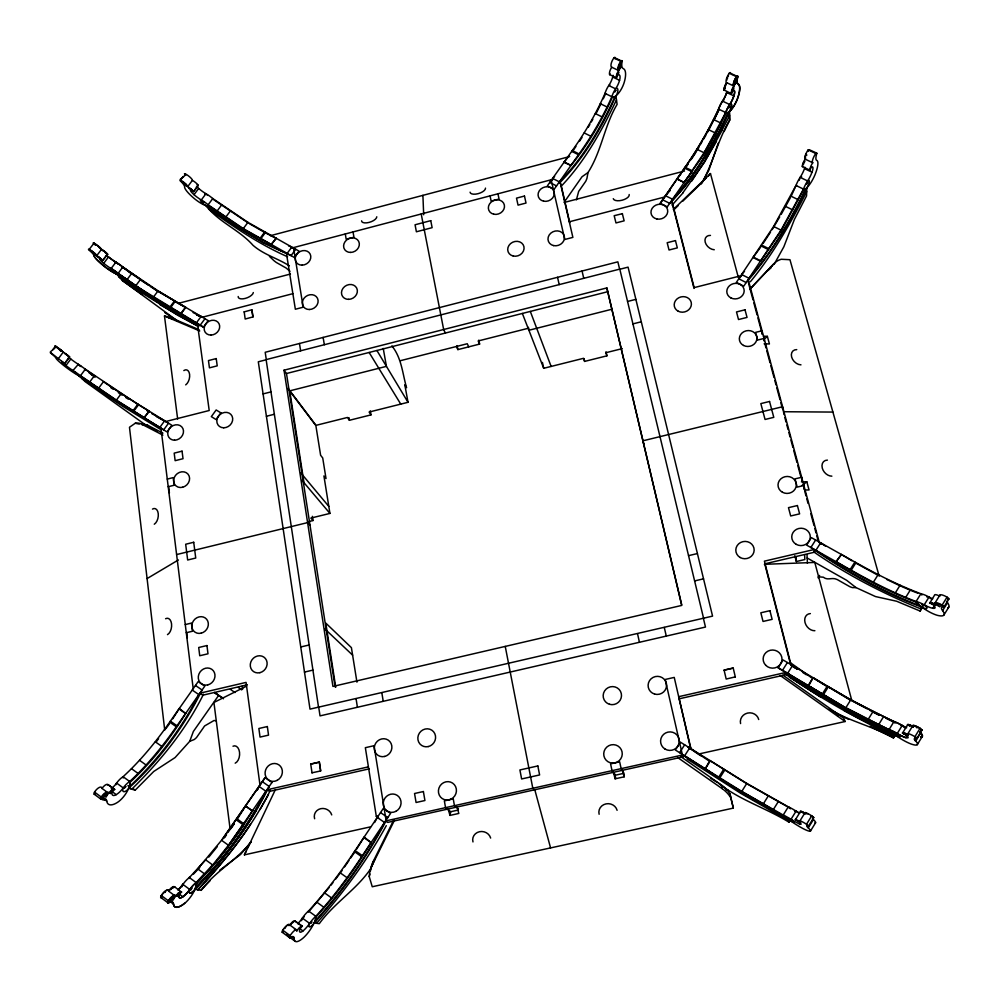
<?xml version="1.0" encoding="UTF-8"?>
<svg xmlns="http://www.w3.org/2000/svg" width="999" height="999" viewBox="0 0 999 999"><rect width="100%" height="100%" fill="white"/><g stroke="black" fill="none" stroke-linecap="round" stroke-linejoin="round"><path stroke-width="1.5" d="M190.996 889.597L191.82 888.211M251.161 841.72C236.825 860.389 215.197 871.215 201.136 890.359L194.842 889.197L196.279 888.011L196.166 882.579L204.508 873.863M194.98 889.297L196.416 888.111L196.303 882.679L212.575 864.884M371.153 868.431L370.841 868.531C356.506 889.672 334.203 902.984 319.28 923.688L314.086 922.926L315.434 921.677L315.834 916.295C332.779 897.764 347.789 877.584 361.65 856.68L390.584 813.411L383.316 808.428L354.408 851.598C340.547 872.452 325.524 892.582 308.554 911.013A12.175 3.459 -54.8 0 0 302.347 918.106A13.162 3.784 -54.8 0 1 297.69 923.775M728.833 107.78C729.907 104.133 728.908 108.829 729.357 107.243M559.428 183.092C583.916 158.254 602.085 127.66 615.908 95.792L617.107 104.371C604.245 125.886 601.585 151.436 588.011 172.527L586.962 178.309A9.978 3.659 -63.7 0 1 585.701 181.343L579.682 189.972A3.984 1.449 -63.5 0 0 578.633 191.521L576.398 199.875M163.873 420.729L168.544 423.201L163.674 429.857L118.993 403.072L80.42 376.835L80.469 375.724L85.34 369.205L138.599 404.82M916.87 738.461L916.807 738.536A15.135 2.835 31.2 0 0 915.633 741.171L920.753 732.804A15.122 2.91 31.1 0 1 919.929 731.743M892.144 732.642A16.259 3.022 31.4 0 0 895.479 735.227L895.678 735.376A15.634 2.897 31.3 0 0 910.613 743.818A22.702 4.221 31.4 0 0 915.733 741.008A15.135 2.835 31.2 0 1 916.907 738.373L915.296 736.738M809.065 150.387A13.174 3.434 -63.5 0 1 809.277 149.713L808.266 149.788A6.219 1.636 -63.4 0 0 805.206 155.719A6.219 1.636 -63.4 0 0 805.182 159.166A5.47 1.436 -63.3 0 0 802.322 166.571L802.359 166.696M85.202 370.055L85.34 369.205A10.527 1.074 35.8 0 0 78.334 364.31A11.376 1.174 35.8 0 1 70.804 359.028A8.017 0.824 35.8 0 1 68.357 357.043M921.927 730.182L921.89 730.244A15.122 2.91 31.1 0 0 920.628 730.107M922.027 730.019L920.067 728.283A7.105 1.374 31.2 0 0 914.073 725.449A7.105 1.374 31.2 0 0 913.511 726.797A6.231 1.199 31.2 0 0 907.542 724.837M107.58 254.395L107.492 254.27A5.107 0.812 36.8 0 0 101.461 249.45A5.807 0.924 36.9 0 0 98.963 246.591A5.807 0.924 36.9 0 0 94.031 243.132L93.382 243.169M791.121 196.291L795.991 185.477L803.471 189.073A14.311 3.671 -63.1 0 0 807.067 187.512L807.167 187.4A13.761 3.521 -63.1 0 0 814.872 175.087A20.017 5.145 -63.1 0 0 816.72 160.352A13.199 3.384 -63.4 0 1 816.87 153.309L815.796 153.484A6.231 1.611 -63.3 0 0 812.811 159.328A6.231 1.611 -63.3 0 0 812.749 162.762A5.482 1.411 -63.2 0 0 809.877 170.167L809.927 170.18A2.448 0.624 -63.2 0 1 812 166.808A8.454 2.173 -63.2 0 1 812.012 172.215A12 3.097 -63.2 0 1 807.617 180.956A11.114 2.835 -63 0 0 803.471 189.073L781.018 230.132L743.743 286.189L736.35 282.417L773.613 226.473L795.991 185.477A11.089 2.872 -63.1 0 1 800.137 177.372A11.988 3.147 -63.2 0 0 804.507 168.631A8.442 2.21 -63.2 0 0 804.957 167.258M107.58 254.196L107.58 254.146A5.107 0.812 36.8 0 0 101.548 249.325L96.641 255.806A5.12 0.787 36.8 0 1 102.685 260.627L107.58 254.196L102.585 260.377M294.131 921.615A2.685 0.774 -54.7 0 1 294.917 920.991L294.93 920.866A6.019 1.736 -54.6 0 0 289.473 925.511A6.856 1.973 -54.6 0 0 287.262 925.037A6.856 1.973 -54.6 0 0 282.742 930.194A2.585 0.749 -54.5 0 0 282.355 932.367L289.747 937.799A14.61 4.121 -54.5 0 1 294.218 938.648A21.99 6.194 -54.9 0 0 303.996 937.274A15.135 4.246 -54.8 0 0 313.798 923.563L313.886 923.351A15.734 4.421 -54.8 0 0 315.834 916.295L308.554 911.013L308.479 912.025L329.195 887.499M680.918 756.693L721.415 785.014A33.079 30.694 -1.5 0 1 727.909 791.046L730.007 793.943L733.328 808.104L372.252 886.75L369.23 876.598L369.568 873.238A32.393 29.77 14 0 1 372.09 865.359L373.214 861.463L393.419 820.728M809.277 149.713L816.882 153.222M609.602 74.713L609.627 74.6A2.335 0.862 -65.2 0 1 609.914 73.526M603.259 98.789L605.669 93.581L605.032 93.406C596.153 113.549 585.102 132.68 572.29 150.549L547.34 185.889L554.108 189.348L579.07 153.946C591.895 136.026 602.959 116.871 611.875 96.703A10.627 3.884 -64.9 0 1 615.621 88.824A11.476 4.233 -65.1 0 0 619.567 80.332A8.092 2.972 -65.1 0 0 618.531 74.675A2.335 0.862 -65.1 0 0 616.533 77.897L609.627 74.6A5.232 1.948 -65.3 0 1 611.788 67.258A5.944 2.21 -65.4 0 1 611.188 63.661A5.944 2.21 -65.4 0 1 613.886 58.004A2.235 0.837 -65.4 0 1 615.222 57.992L622.177 61.276A12.625 4.62 -65.4 0 0 623.314 68.631A19.156 7.043 -65 0 1 623.763 83.791A13.162 4.82 -65 0 1 616.283 95.517L616.158 95.617A13.686 5.02 -65 0 1 611.875 96.703L605.032 93.406A10.614 3.921 -64.9 0 1 608.766 85.539A11.464 4.271 -65.1 0 0 612.699 77.048A8.079 3.009 -65.1 0 0 613.086 75.262M370.479 870.953L370.704 869.292A32.23 29.645 14 0 1 373.214 861.463M290.759 247.39L295.716 249.275L291.059 255.644L263.162 242.707L226.473 220.255L207.417 206.768L208.117 204.807L212.787 198.564L247.939 222.34L299.063 251.149L294.405 257.517L243.306 228.609L208.117 204.807A10.302 2.21 37.3 0 0 201.298 199.962A11.126 2.398 37.5 0 1 194.006 194.693A7.842 1.686 37.5 0 1 190.547 189.86L193.581 191.746L198.214 185.339A5.07 1.111 37.6 0 0 192.382 180.394A5.757 1.261 37.7 0 0 190.185 177.335A5.757 1.261 37.7 0 0 185.302 173.863L184.49 173.676L184.778 174.35M203.496 327.11L135.689 285.851L140.522 279.395L122.815 266.97L117.919 273.714L153.684 297.977L180.956 313.936L185.789 307.405L158.416 291.633L131.756 273.863M193.319 321.516L155.245 299.937L117.695 274.65L118.057 273.289A10.39 1.598 36.6 0 0 111.176 268.444M153.784 297.852L117.969 273.414A10.39 1.598 36.6 0 0 111.089 268.569A11.226 1.748 36.7 0 1 103.709 263.324L108.566 256.88A11.214 1.786 36.8 0 0 115.946 262.125A10.377 1.648 36.7 0 1 122.815 266.97L130.619 273.052L122.765 267.27L122.427 268.344M724.113 90.197L724.125 90.072A5.357 1.673 -64.6 0 1 726.635 82.655A6.094 1.911 -64.7 0 1 726.41 79.046A6.094 1.911 -64.7 0 1 729.245 73.302A2.298 0.724 -64.7 0 1 730.431 73.252M724.25 90.26L724.275 90.147A5.357 1.673 -64.6 0 1 726.785 82.717M731.33 93.581L731.493 93.519A2.385 0.737 -64.5 0 1 733.516 90.247A8.279 2.56 -64.4 0 1 733.953 95.929A11.751 3.646 -64.4 0 1 729.782 104.558A10.877 3.347 -64.2 0 0 725.823 112.55L704.07 152.747L691.52 171.516M457.03 807.155L458.816 813.448L449.975 815.409L450.699 811.725L445.542 807.654L444.355 800.873L453.246 798.9L454.445 805.681L458.479 808.953M799.1 180.295L799.724 179.058M809.927 170.18L802.384 166.583A2.435 0.637 -63.3 0 1 802.709 165.647M718.406 783.129C739.647 800.112 766.046 808.029 788.998 822.202L789.522 820.129L743.518 794.043L683.229 755.169M369.23 876.598L369.98 873.963M718.169 143.344L708.653 170.704L702.16 182.642M212.65 198.938L212.787 198.564A10.302 2.248 37.4 0 0 205.969 193.719A11.126 2.448 37.5 0 1 198.689 188.449A7.83 1.723 37.5 0 1 196.466 186.276M916.932 738.348L914.997 736.563M195.467 685.464L202.073 690.009C184.041 726.91 159.066 760.689 128.634 788.273L135.19 790.172L153.734 771.478L175.1 757.554L189.723 741.32L193.369 731.468L218.644 695.404L223.489 698.663M728.608 113.324L729.295 111.488L729.632 120.105L724.1 131.531M662.587 199.788L669.805 203.409C695.217 176.898 714.048 144.705 729.445 111.563L729.769 120.167C717.507 140.26 713.149 163.711 701.298 183.903M106.468 791.683L102.01 788.423A6.531 2.66 -52.3 0 0 99.226 787.487A6.531 2.66 -52.3 0 0 94.53 792.107A2.46 0.999 -52.3 0 0 94.393 794.355L101.099 799.275A13.911 5.582 -52.2 0 1 106.756 801.111A20.967 8.392 -52.7 0 0 118.581 801.635A14.423 5.757 -52.7 0 0 128.384 788.91L128.471 788.711A14.997 5.994 -52.7 0 0 129.695 781.505C147.352 765.197 162.625 746.478 176.311 726.748L204.82 686.101L198.202 681.568L169.705 722.127C156.044 741.82 140.759 760.476 123.077 776.71A11.613 4.658 -52.7 0 0 116.608 783.079A12.537 5.095 -52.6 0 1 111.264 788.661M742.444 274.688L738.785 278.783L746.178 282.555C771.141 254.345 790.509 221.541 806.83 187.712L806.543 195.941L794.392 219.468L783.865 246.765L774.138 264.348M371.453 867.095L375.149 858.553M196.303 882.679A12.038 4.058 -53.4 0 0 189.86 889.56A6.793 2.298 -53.4 0 0 190.147 893.118A6.793 2.298 -53.4 0 0 194.718 889.934L194.668 889.634A15.522 5.257 -53.3 0 0 196.166 882.592A12.038 4.058 -53.4 0 0 189.723 889.46A12.999 4.433 -53.3 0 1 182.78 896.727A9.166 3.122 -53.3 0 1 178.734 895.628A2.647 0.899 -53.2 0 1 181.456 892.045L174.463 886.725A5.944 2.048 -53.1 0 0 168.619 891.133A6.768 2.348 -53 0 0 166.009 890.546A6.768 2.348 -53 0 0 161.326 895.529A2.547 0.887 -52.9 0 0 161.101 897.701L168.257 903.059A14.411 4.895 -52.9 0 1 173.564 904.157A21.691 7.368 -53.3 0 0 184.803 903.283A14.923 5.057 -53.3 0 0 194.718 889.934L194.805 889.734A15.522 5.257 -53.3 0 0 196.303 882.679L189.236 877.472L189.261 878.483M807.017 554.657L807.167 558.004L846.69 580.319L856.006 587.587L875.511 596.565L896.59 601.223L920.116 611.051L921.852 607.08C882.417 592.37 845.416 571.44 810.863 547.489L815.634 540.022M370.579 826.847L244.418 854.857L246.154 851.086M247.902 847.539L249.613 843.793M203.484 694.23C185.826 730.057 160.115 761.288 131.756 789.185L129.57 787.587M615.284 97.615L612.512 96.878C601.598 121.329 587.924 144.643 571.003 165.409L563.923 162.338L568.818 156.169M614.647 97.34C600.674 128.047 583.304 157.842 559.365 181.868L552.597 178.421L554.607 176.486M244.418 854.857L275.374 789.66M270.329 790.371C251.798 827.197 226.086 859.889 197.914 889.797M667.394 206.918L660.177 203.297L685.027 167.245C697.864 148.888 709.115 129.433 718.531 109.103A10.852 3.384 -64.3 0 1 722.477 101.111A11.726 3.684 -64.5 0 0 726.623 92.495A8.267 2.597 -64.5 0 0 726.91 91.571M727.047 91.633A8.267 2.597 -64.5 0 1 726.773 92.557A11.726 3.684 -64.5 0 1 722.614 101.174A10.852 3.372 -64.3 0 0 718.681 109.166C709.253 129.495 698.001 148.951 685.164 167.32L660.314 203.371M719.08 109.266L709.377 128.809M714.123 119.905L718.581 110.652M720.641 122.927L725.686 112.487A10.877 3.347 -64.2 0 1 729.645 104.483A11.751 3.646 -64.4 0 0 733.815 95.854A8.279 2.56 -64.4 0 0 733.378 90.185A2.385 0.737 -64.5 0 0 731.355 93.456L731.493 93.519M675.386 196.216C697.152 171.466 713.985 142.757 728.209 113.137L726.236 112.65L715.833 133.491L704.32 153.471M722.677 124.226L728.071 113.062L728.746 113.399M616.47 99.888C601.885 130.607 585.164 160.839 561.688 185.727M372.09 865.359L394.43 820.354M596.44 112.825L600.849 103.996M806.081 189.56L803.958 189.173L781.193 230.794L760.464 261.226L753.071 257.505L760.614 247.178M805.594 189.36C789.972 220.854 772.052 251.573 749.05 278.284L741.645 274.525L744.505 271.328M257.118 790.122L258.991 786.4L266.046 791.345C247.827 826.535 223.976 858.753 196.316 887.1M257.243 790.221L259.128 786.488M265.909 791.245C247.702 826.435 223.838 858.653 196.179 887M269.181 786.475C252.872 820.279 230.457 850.898 205.394 878.72M729.557 107.205L729.832 106.219M722.015 130.232L729.595 115.659M721.253 123.302L704.457 153.534L684.215 182.492L677.135 178.996M723.326 124.625L705.394 156.581M722.152 130.295L704.283 162.15L691.558 181.294M374.637 822.502L377.26 817.457L384.528 822.452C365.696 857.891 342.295 890.883 315.447 920.678M385.901 821.215C366.758 857.467 342.857 891.22 315.434 921.677M806.692 191.633C790.571 223.214 773.039 254.358 750.361 281.743M790.434 197.602L781.193 214.373M829.083 709.09C849.437 721.253 872.814 726.236 893.431 737.924L895.054 734.914M729.133 106.731L729.645 106.069M172.765 718.768L179.271 708.441L185.614 713.523C170.105 738.823 151.523 762.337 129.77 782.567L130.095 787.224L127.897 785.626M245.554 806.031L252.585 811.013L245.554 806.031L236.763 819.992M252.735 810.426L252.46 810.913C236.738 837.299 217.832 861.787 196.316 883.703M260.002 809.54L268.456 794.642M303.521 917.532L304.171 916.682M356.568 849.212L364.123 837.037L371.091 842.594C354.97 869.105 336.651 894.33 315.759 917.294M588.324 127.148L589.822 124.538M591.321 121.915L592.819 119.306M386.288 825.649C367.02 860.826 342.969 893.168 316.558 923.288M698.9 147.44L690.321 160.414M700.299 144.705L701.822 142.045M703.358 139.398L705.794 135.464M707.192 132.742L708.853 130.145M717.22 135.127C704.42 157.792 690.784 180.494 672.489 199.213M716.495 141.271L704.42 162.213L682.891 192.77M779.707 216.92L772.152 229.645M905.531 734.515L902.422 733.179A6.231 1.161 31.3 0 1 908.378 735.177A7.105 1.336 31.2 0 1 908.915 733.865A7.105 1.336 31.2 0 1 914.909 736.725L920.067 728.283M916.807 738.536L921.965 730.107L919.967 728.446A7.105 1.374 31.2 0 0 914.097 725.636A7.105 1.374 31.2 0 0 913.248 726.773M917.294 744.63L922.389 736.3M893.431 737.924L895.166 735.114M907.641 724.949L902.522 733.016A6.231 1.161 31.3 0 1 908.128 734.814M907.754 733.94L912.899 725.536M907.417 735.289L905.893 737.774A13.611 2.547 31.4 0 1 897.152 733.666A12.6 2.323 31.4 0 0 888.96 729.757L845.891 707.642M894.954 735.064L888.96 729.757L894.03 721.528A12.587 2.385 31.3 0 1 902.234 725.411A13.599 2.61 31.3 0 0 906.655 727.747M799.712 813.211A13.574 1.673 32.6 0 1 796.103 811.101A12.562 1.523 32.6 0 0 788.298 806.867L746.79 783.416L680.394 742.17L675.361 750.024L741.758 791.433L783.204 815.047A12.575 1.461 32.7 0 1 790.996 819.317A13.586 1.598 32.7 0 0 799.3 823.825L800.761 821.465M868.006 719.667L873.051 711.538L894.03 721.528A16.246 3.097 31.3 0 0 894.33 721.915M799.3 823.825A9.578 1.124 32.7 0 0 799.287 822.127L795.254 819.667A6.219 0.737 32.6 0 1 800.711 822.102A7.093 0.837 32.6 0 1 800.823 821.128A7.093 0.837 32.6 0 1 806.518 824.25L811.725 815.846L813.785 817.519M943.955 607.017A2.597 0.674 30.4 0 0 942.119 605.094L947.052 597.127A2.597 0.687 30.3 0 1 948.875 599.063L943.955 607.017A14.71 3.771 30.3 0 0 942.594 610.639A22.078 5.619 30.6 0 1 937.187 615.284A15.197 3.859 30.6 0 1 922.464 607.542L922.264 607.404A15.809 4.008 30.6 0 1 916.071 601.523C893.593 592.981 872.127 582.017 851.223 570.192L806.58 545.092L811.363 537.624L856.006 562.637C876.922 574.413 898.401 585.314 920.903 593.743A12.238 3.147 30.5 0 1 929.033 597.04A13.224 3.447 30.5 0 0 932.704 598.838M788.099 819.455C761.4 801.535 731.805 787.362 705.294 768.768L709.827 760.514L747.115 783.915L789.198 807.679L788.298 806.855L783.204 815.047A16.234 1.898 32.7 0 0 789.959 820.441L790.159 820.591A15.609 1.823 32.7 0 0 804.719 829.432A22.665 2.66 32.7 0 0 808.253 827.909A15.097 1.786 32.5 0 1 808.566 825.973L813.76 817.569A15.085 1.861 32.5 0 0 812.686 817.269M808.253 827.909L813.411 819.58A15.085 1.861 32.5 0 1 812.462 818.606M942.594 610.639L947.477 602.734A14.685 3.834 30.2 0 1 946.54 601.198M810.451 831.068L815.571 822.776M943.905 615.034L948.75 607.18M878.521 724.849L883.566 716.683M922.626 606.405L921.028 608.978C883.466 593.731 847.227 575.037 813.873 551.96M788.998 822.202L790.434 819.892M920.116 611.051L922.502 607.205M795.366 819.767L800.511 811.463L801.136 811.712M921.19 594.168A15.797 4.096 30.5 0 1 920.903 593.743L916.071 601.523A12.25 3.097 30.6 0 1 924.187 604.845A13.237 3.384 30.6 0 0 932.854 608.291A9.341 2.385 30.6 0 0 933.678 605.282A2.697 0.687 30.5 0 0 929.694 603.246L934.49 595.254A6.056 1.586 30.4 0 1 939.435 595.991M799.874 821.028L805.057 812.662M935.002 603.009L939.909 595.079M932.854 608.291L934.477 605.681M773.276 809.665L778.358 801.523M905.706 597.39L910.526 589.672M873.051 711.538L850.811 699.75L845.791 707.804L778.184 667.719M850.811 699.75L828.396 686.763L823.388 694.755L778.084 667.869L783.091 659.977L850.711 699.899L893.93 721.69A12.587 2.385 31.3 0 1 902.134 725.574A7.105 1.349 31.3 0 1 903.62 726.76M763.224 804.033L768.293 795.941M895.291 592.919L900.087 585.227M243.656 823.638L228.446 845.266L212.712 864.984L205.669 859.852L189.373 877.572A12.013 4.096 -53.3 0 0 182.929 884.415A12.987 4.483 -53.2 0 1 178.134 889.909M197.727 868.88L221.553 840.296L228.584 845.366L271.978 782.404M255.869 810.976C239.023 838.81 218.956 864.659 196.416 888.111M822.289 694.068L827.309 686.076L828.396 686.763M221.678 840.384L265.06 777.584L272.115 782.504M221.553 840.296L265.197 777.672M741.758 791.433L746.79 783.416M873.313 582.292L878.109 574.687M808.578 685.976L813.086 677.684L808.079 685.639L846.016 708.378L889.797 730.644M782.429 670.441L787.424 662.537M718.743 777.16L723.776 769.205M850.149 569.555L854.932 561.987M719.829 777.859L724.862 769.904M851.223 570.192L856.006 562.637M705.294 768.768L710.326 760.851M841.42 554.482L836.138 561.688L841.42 554.482L851.96 560.801M818.094 577.797L819.605 575.424M679.62 752.684L684.652 744.817M763.149 243.419L770.516 232.143M687.724 164.298L682.417 171.778M685.277 168.269L687.861 164.373M691.32 159.178L695.641 152.697M572.489 151.498L575.948 146.416M579.408 141.321L581.992 137.5M667.257 206.843L692.257 170.792L685.027 167.245M342.008 870.604L335.664 879.108M344.605 866.845L348.913 860.576M350.637 858.066L354.945 851.81M564.298 202.06L582.017 176.773L588.011 172.527M243.656 824.912C229.52 845.753 213.948 865.696 196.179 883.591M250.524 824.312C235.002 847.701 216.97 869.255 197.777 889.697M223.764 838.336L226.361 834.664M228.097 832.217L234.166 823.663M224.763 837.212L226.498 834.764M230.831 828.646L234.303 823.75M155.881 742.394L158.604 738.661M165.871 728.683L169.505 723.701M204.957 318.718L200.112 325.299L194.256 322.627L155.632 300.749L127.36 281.88M144.018 417.57L149.201 411.151L144.343 417.757L116.858 400.699L80.457 375.936M271.179 244.518L276.174 238.349L271.179 244.518L243.669 229.308L207.992 205.182M196.279 323.014L201.111 316.458L193.094 312.575M133.054 410.714L137.899 404.12L171.853 425.262L166.983 431.93L116.371 400.149L80.469 375.724A10.539 1.036 35.7 0 0 73.451 370.841A11.376 1.124 35.8 0 1 65.909 365.547A8.017 0.787 35.8 0 1 61.688 361.513L64.748 363.511L69.668 356.955L67.395 355.319M260.102 238.299L264.735 231.993M133.804 411.163L138.661 404.583M260.864 238.699L265.509 232.392M116.371 400.149L121.216 393.594L137.899 404.12M243.306 228.609L247.939 222.34M180.632 313.773L185.452 307.242M808.191 149.887L815.796 153.484M98.551 388.286L103.409 381.755L121.216 393.594M225.687 217.258L230.332 211.001M170.504 307.742L175.337 301.236L174.588 300.824L169.755 307.33L203.396 327.235L208.242 320.654L157.967 290.996M89.623 382.142L94.48 375.612M216.983 211.214L221.641 204.97M174.588 300.824L158.067 290.871L153.247 297.34L181.044 313.811M63.349 352.135L69.568 356.843L64.648 363.436L58.404 358.653L63.312 352.01L54.995 345.729L55.345 346.253A12.463 1.274 35.9 0 1 57.43 347.964M197.24 184.553L198.202 185.389L193.494 191.658A5.07 1.086 37.5 0 0 187.662 186.676L192.382 180.394M126.923 279.795L131.768 273.339M65.909 365.547L70.804 359.028M194.006 194.693L198.689 188.449M52.872 349.538L55.345 346.253M180.831 179.595L183.192 176.448M80.469 375.724A13.561 1.336 35.7 0 1 78.659 375.587L78.559 375.537A13.037 1.286 35.7 0 1 67.695 368.531A18.981 1.873 35.7 0 1 55.907 358.042A12.475 1.224 35.8 0 0 50.387 352.834C48.814 351.536 56.006 349.026 55.657 346.066M208.117 204.82A13.262 2.847 37.4 0 1 205.732 205.507L205.619 205.482A12.75 2.735 37.4 0 1 194.755 198.938A18.569 3.984 37.4 0 1 184.603 186.838A12.2 2.61 37.6 0 0 180.032 180.632C178.933 178.659 185.502 177.223 185.302 173.863M692.207 171.666L683.791 182.767M692.769 175.836L684.078 187.35L669.667 203.334M117.969 273.414A13.374 2.06 36.7 0 1 116.009 273.776L115.909 273.738A12.862 1.986 36.7 0 1 105.17 267.045A18.719 2.897 36.7 0 1 93.993 255.644A12.313 1.898 36.8 0 0 88.836 249.862L94.131 243.007L93.269 242.957M680.744 174.226L676.985 178.933L684.215 182.492M331.044 885.102L332.892 882.704M208.791 857.092L217.295 846.603M683.041 192.844L672.04 205.157M251.298 841.82L240.572 854.457L219.63 870.279M670.217 190.447L665.409 195.679L672.627 199.288M704.37 179.882L706.318 177.597M708.528 175.861L710.476 173.576L738.336 277.41M199.788 867.407L193.494 874.088M749.862 289.123L773.938 263.699A30.107 21.566 44.8 0 1 778.82 260.177L781.193 259.265L789.959 259.715L879.17 576.173M749.962 289.235L773.938 263.699M200.999 890.259L210.115 880.668M665.546 195.754L667.482 193.756M673.338 209.478L710.476 173.576M673.888 209.765L678.271 205.519M682.667 201.274L701.323 183.229M129.932 786.151C157.867 759.852 181.556 728.858 198.851 694.605L192.233 690.047M552.659 179.658L549.75 182.455L556.53 185.901M764.073 339.46L767.357 336.338L769.43 343.956L764.135 343.818M767.969 270.567L771.216 267.645M191.683 888.111L191.021 889.709M731.28 93.431A5.357 1.661 -64.5 0 1 733.89 86.026A6.094 1.886 -64.6 0 1 733.678 82.43A6.094 1.886 -64.6 0 1 736.525 76.673A2.298 0.712 -64.6 0 1 737.699 76.623A12.925 3.984 -64.7 0 0 738.086 84.003A19.593 6.056 -64.4 0 1 737.2 99.251A13.474 4.146 -64.4 0 1 729.657 111.214L729.545 111.301A14.011 4.321 -64.4 0 1 725.686 112.487L726.373 112.712M718.756 109.266A13.986 4.371 -64.4 0 1 718.531 109.103L725.823 112.55A14.011 4.321 -64.4 0 0 729.682 111.376L729.794 111.276A13.474 4.146 -64.4 0 0 737.337 99.326A19.593 6.056 -64.4 0 0 738.224 84.066A12.925 3.971 -64.7 0 1 737.836 76.686L731.643 73.814M802.122 485.464L806.83 481.793L809.04 489.947L804.982 490.01M162.912 433.129L148.227 425.562L141.558 424.113A28.759 16.296 -78.4 0 0 137.163 423.052L135.277 423.239L129.47 427.26L164.735 730.182M147.078 578.583L178.396 559.952M246.553 686.138L213.923 702.472L230.132 829.12M856.006 587.587L852.522 587.624A11.189 2.747 31.4 0 1 849.787 586.663L838.923 580.519A4.458 1.086 31.5 0 0 837.012 579.47C831.955 576.935 827.884 580.894 823.301 577.197L818.206 576.798M174.563 886.825L174.463 886.85A2.647 0.912 -53.1 0 0 173.389 887.661M216.246 720.803L214.061 720.491L204.72 725.886A4.271 1.661 -54.4 0 0 203.484 727.597L196.553 737.487A10.714 4.196 -54.2 0 1 194.168 739.56L189.723 741.32M99.863 258.704L102.273 260.314M102.472 260.277L102.685 260.464A5.12 0.787 36.8 0 0 96.741 255.682A5.819 0.899 36.8 0 0 94.218 252.859A5.819 0.899 36.8 0 0 89.286 249.388L88.436 249.338L89.198 249.513A5.819 0.899 36.8 0 1 94.131 252.984A5.819 0.899 36.8 0 1 96.641 255.806M270.429 235.689L569.655 156.543M292.969 247.74L551.735 179.633M288.311 254.108L286.626 254.545L295.354 309.24L303.172 307.217L293.531 247.59M558.516 183.079L560.264 182.617L561.475 186.738L569.78 222.777M178.796 303.234L290.447 274.038M564.235 202.46L684.49 171.029M202.173 317.257L292.869 293.669M569.293 221.79L664.697 196.99M244.131 311.888L251.898 309.765L252.972 316.908L245.18 319.031L244.168 311.775M622.402 213.674L614.173 215.697L615.983 222.939L624.138 220.829L622.315 213.586M323.127 337.425L265.197 352.285L266.296 359.578L619.617 269.143L617.857 261.838L323.127 337.425L324.338 344.717M606.855 287.924L681.705 605.431L332.929 686.425L284.028 370.204L606.855 287.924L681.718 604.87M284.028 370.204L286.488 373.514L607.879 291.671M263.087 393.906L270.991 391.895M627.559 301.461L635.876 299.35M400.736 360.602L467.257 343.743L468.731 346.853M528.671 328.172L478.159 340.971L479.595 344.093L457.892 349.6L456.356 346.503M165.822 421.503L209.203 410.514L197.427 323.701M740.783 275.799L694.155 287.612L671.778 200.524L672.502 204.633M289.897 390.821L386.438 366.358L383.229 348.426M612.087 309.19L528.908 330.257L528.259 327.272M266.408 416.258L274.363 414.26M632.941 323.888L641.296 321.778M391.883 345.891C401.698 358.017 402.46 373.464 406.556 387.687L404.807 384.74L408.017 402.297L369.093 412.05L370.979 414.885L349.388 420.292L347.415 417.47L315.984 425.349L288.062 388.399M522.365 313.474L543.706 368.294L583.578 358.304L584.615 361.413L606.905 355.831L605.968 351.785M622.315 348.601L605.968 352.697L606.905 355.831M762.299 333.554L762.037 330.769L755.606 332.367L757.667 340.035L764.11 338.436L764.372 341.196M167.27 479.095L173.189 477.609L174.151 485.239L168.207 486.713M287.924 388.586L315.859 425.537L320.617 455.269L322.714 457.942L326.011 478.546L323.926 475.949L329.932 513.424L310.851 518.081L313.012 520.529L308.641 521.59M176.611 554.57L307.592 522.614L310.027 525.324M185.265 624.575L191.408 623.101L192.42 631.256L186.276 632.717M801.897 481.381L801.66 477.297L794.992 478.883L797.202 487.1L803.883 485.514L804.095 489.547M300.749 646.965L309.153 644.992M688.548 555.644L697.414 553.558M247.365 684.777L202.809 695.192L199.812 693.219L246.066 682.404L259.977 784.964M304.483 672.077L312.937 670.104M694.617 580.918L703.533 578.833M794.804 555.681L796.353 561.525L804.832 559.552L804.62 555.144M735.326 676.997L733.204 668.006L724.075 670.079L726.186 679.058L735.351 676.86M310.764 764.135L319.38 762.175L320.691 770.953L311.975 772.801M724.05 670.217L733.166 668.144M368.406 766.857L266.895 789.809L269.643 791.358L369.168 768.868M679.445 698.751L786.313 674.6L786.088 672.402L678.671 696.69L690.883 748.388L688.873 748.838M386.163 820.841L374.026 745.716L365.347 747.689L376.323 816.42L378.246 815.996M688.149 747.002L690.159 746.553L690.883 748.388M699.163 753.908L845.117 721.515L843.78 718.281L782.891 675.124M450.699 811.725L458.017 810.102M614.984 775.286L623.988 773.288L621.128 768.643L619.667 761.837L610.576 763.873L612.012 770.666L614.984 775.286L615.122 778.82L624.163 776.81L624.038 774.462M929.632 603.259L929.594 603.134A6.056 1.548 30.5 0 1 935.551 604.47A6.906 1.773 30.4 0 1 936.188 602.672A6.906 1.773 30.4 0 1 942.119 605.094M141.92 424.675L143.819 424.488A28.659 16.334 -78.4 0 1 148.227 425.562M790.871 819.742L789.048 818.531L790.871 819.704M728.171 790.234L725.873 789.635M764.372 564.31L814.784 562.449L851.71 700.187M801.423 481.868L806.83 481.793M784.178 411.738L832.916 412.075M763.398 336.226L767.357 336.338M907.616 725.112L907.442 724.999A6.231 1.199 31.2 0 1 913.074 726.748M800.461 811.45L800.399 811.363A6.219 0.762 32.5 0 1 805.881 813.76A7.08 0.874 32.5 0 1 806.018 812.749A7.08 0.874 32.5 0 1 811.725 815.846M135.277 423.239L139.261 424.1M207.417 206.768L205.956 205.557C218.381 222.028 239.31 229.708 253.009 245.304C263.898 254.77 277.397 258.204 289.36 265.821M611.875 96.703L612.512 96.878M168.594 317.732L175.025 319.493M177.647 419.018L164.473 315.984L170.891 317.744L199.126 329.72M902.971 733.204L903.708 733.491M616.533 77.897L616.445 77.872A5.245 1.923 -65.2 0 1 618.718 70.554A5.957 2.198 -65.3 0 1 618.131 66.958A5.957 2.198 -65.3 0 1 620.841 61.301A2.248 0.824 -65.3 0 1 622.177 61.276M112.275 269.867C114.361 271.453 112.175 269.78 113.124 270.055M724.737 88.424A2.385 0.749 -64.5 0 0 724.125 90.072L724.275 90.147A2.385 0.749 -64.5 0 1 724.737 88.774M288.574 245.866L291.795 247.09L287.138 253.446C258.491 241.696 232.48 224.4 207.48 206.318M911.163 590.584L917.744 593.156M920.316 606.668L916.857 602.472C888.835 591.745 862.199 577.672 836.638 562.012M919.555 605.669C882.954 591.458 848.288 572.439 815.883 550.312L820.666 542.832L825.536 546.203M196.815 314.772L202.51 317.12M164.473 315.984L199.75 330.969M901.872 586.625L909.839 590.009M98.377 257.43L101.636 259.503M197.964 315.209L201.024 316.583M146.928 425.374L157.093 431.118M196.366 322.889L183.304 316.571L155.145 300.062M200.212 325.174C170.854 311.788 144.168 293.356 117.732 275.025L136.776 287.837M287.587 256.768C259.303 244.318 233.654 226.798 208.529 208.991M927.584 596.903L926.822 596.903M729.245 73.302L736.675 76.736A2.298 0.712 -64.6 0 1 737.836 76.686M885.576 718.119L893.431 721.965M726.635 82.655L734.028 86.101A6.094 1.886 -64.6 0 1 733.815 82.492A6.094 1.886 -64.6 0 1 736.675 76.736M724.125 90.072L731.468 93.644M726.623 92.495L733.953 95.929M892.619 733.591C855.906 716.695 820.916 696.178 787.624 673.314M893.418 734.502L870.653 723.513L847.077 710.689M613.886 58.004L620.841 61.301M893.531 737.774L869.804 726.273M611.788 67.258L618.718 70.554M805.182 159.166L812.749 162.762M713.511 119.53L720.779 123.002M612.699 77.048L619.567 80.332M804.507 168.631L812.012 172.215M708.328 129.595L715.584 133.079L704.208 152.81L696.977 149.313M886.637 579.383L900.549 586.051M900.561 724.962L901.76 725.749M600.274 103.684L607.105 106.993M790.709 196.054L798.151 199.663M903.758 733.716L906.555 735.526M595.317 113.586L602.122 116.908M785.301 206.293L792.731 209.915M873.538 712.262L878.895 714.884M878.795 715.034L869.567 710.164M890.171 734.24L844.105 710.539M684.427 168.032L691.658 171.578M894.23 736.425C856.056 718.381 819.23 697.452 784.49 673.438M584.228 132.954L591.021 136.314M773.613 226.473L781.018 230.132M868.106 719.505L889.06 729.595A12.6 2.323 31.4 0 1 897.252 733.503A13.611 2.547 31.4 0 0 905.993 737.612A9.603 1.798 31.4 0 0 906.655 735.364L905.956 734.814M872.614 722.215L846.116 708.216L808.166 685.489M881.53 728.171L846.84 710.077L823.238 696.328M870.741 723.351L882.267 729.045M572.29 150.549L579.07 153.946M761.488 245.03L768.893 248.726M571.678 151.324L578.458 154.72M760.888 245.854L768.281 249.55M564.223 162L571.003 165.409M753.358 257.143L760.751 260.864M185.702 307.53L175.15 301.723M196.566 314.81L199.088 316.084M801.623 811.8L803.258 812.711M265.309 232.829L275.824 238.199M198.651 326.436L177.685 315.222L141.334 292.47M198.551 326.561L159.977 304.683M832.929 711.276L848.675 719.417M65.085 353.733L68.382 355.894M900.574 725.174L901.498 725.774M141.558 424.113L162.874 435.139M851.023 700.324L866.907 708.753M67.108 355.157L66.721 354.97A8.017 0.824 35.8 0 0 66.558 355.107M787.212 818.618L743.156 793.518L684.627 755.818L689.66 747.939L708.503 760.589M855.918 563.174L878.283 575.374M801.648 811.975L802.834 812.674M909.639 725.761L908.603 725.237A4.758 0.912 31.2 0 1 909.752 725.749M789.272 821.116L741.021 793.506L687.025 758.928M151.686 413.536L164.66 420.779L159.803 427.435L118.469 402.485L80.345 376.548M156.393 416.533L162.7 420.104M105.357 252.759L107.293 254.133M161.076 429.72L123.526 406.793L81.955 378.571M249.613 223.801L263.998 232.08M849.587 699.712L813.586 678.021M846.977 710.851L807.442 686.962L786.113 672.764M64.473 353.109L67.757 355.332M107.492 254.308L105.345 252.585L106.156 253.122M139.885 405.582L148.863 410.964M146.89 410.664L149.288 412.1M50.699 352.659L58.404 358.653M825.773 685.801L812.986 677.834M823.076 696.915L786.013 672.914M820.241 696.827L789.31 677.047M803.77 813.011L804.794 813.673M710.539 778.196L717.095 782.304M125.812 397.552L128.322 399.138M376.323 816.42L378.584 817.869M248.301 223.052L213.774 199.75M806.518 824.25L808.591 825.911M802.547 672.29L806.33 674.775M807.654 686.837L787.524 673.463L792.532 665.559L797.502 668.993M158.067 290.871L122.727 267.095A10.377 1.636 36.7 0 0 115.859 262.25A11.214 1.786 36.8 0 1 108.479 257.005A7.905 1.261 36.8 0 1 106.418 255.195M141.92 280.844L148.264 285.002M150.799 286.663L157.143 290.809M694.268 751.448L700.636 755.681M110.802 387.662L113.299 389.323M118.294 392.644L122.04 395.129M214.585 692.607L223.202 698.388M215.047 692.981L218.644 695.404L214.31 692.432M177.622 321.054L122.39 280.444L116.309 273.726L117.82 274.9M164.885 312.65L177.535 321.178M794.717 810.876L795.966 811.525L794.492 810.713M78.559 375.537L72.752 370.741L78.334 364.31L77.647 364.148L78.334 365.097M220.717 696.715L223.277 698.476M380.532 812.587L387.799 817.569M688.249 747.302L693.069 750.611M792.432 665.709L797.414 669.143M791.008 665.022L796.99 669.143M790.921 665.172L794.505 667.644M135.777 285.726L118.057 273.289A13.374 2.06 36.7 0 1 116.096 273.651L115.996 273.614A12.862 1.986 36.7 0 1 105.257 266.933A18.719 2.897 36.7 0 1 94.093 255.519M141.421 292.345L119.118 277.048M142.333 294.618L122.303 280.569M819.143 542.445L821.49 544.068M119.206 276.935L131.88 285.739M230.369 689.335L234.977 692.544M179.008 708.928L185.614 713.523M363.836 837.549L371.091 842.594M677.584 757.479L722.115 788.598A33.254 30.844 -1.4 0 1 728.646 794.667L730.744 797.577L733.328 808.104M262.275 781.63L269.318 786.563M85.327 369.418L94.605 375.924M88.861 372.627L92.532 375.199M91.409 374.65L95.092 377.235M170.342 721.128L176.948 725.749M355.057 850.549L362.312 855.619M169.705 722.127L176.311 726.748M354.408 851.598L361.65 856.68M207.742 195.292L207.168 195.305M780.157 675.474L845.117 721.515M238.286 687.487L241.696 689.909M155.345 741.82L161.938 746.49M339.922 872.639L347.165 877.784M790.159 662.549L811.413 677.634M118.019 273.589L127.098 280.057M236.751 818.718L243.793 823.738M236.101 819.754L243.144 824.774M139.548 760.314L146.154 765.047M324.388 892.769L331.643 897.976M818.93 542.207L821.465 544.03M131.468 768.668L138.074 773.426M316.583 902.01L323.851 907.254M123.152 777.784L123.077 776.71L129.695 781.505L129.77 782.567M133.004 788.586L135.19 790.172M112.937 270.105L113.399 270.267M111.838 791.395L116.259 794.63A12.562 5.057 -52.7 0 0 123.239 787.899A11.626 4.62 -52.8 0 1 129.695 781.505M299.313 928.271L302.972 930.943A13.187 3.734 -54.8 0 0 309.64 923.413A12.2 3.409 -54.9 0 1 315.834 916.295M289.111 924.487L296.503 929.882M294.38 929.095L296.84 930.893A6.031 1.711 -54.7 0 1 302.272 926.223L302.272 926.348A2.685 0.762 -54.8 0 0 299.588 930.032A9.303 2.622 -54.8 0 0 302.972 930.943M94.53 792.107L101.249 797.027A2.46 0.999 -52.3 0 0 101.099 799.275M102.323 797.851L106.756 801.111M282.742 930.194L290.147 935.626A2.585 0.737 -54.6 0 0 289.747 937.799M291.77 936.85L294.218 938.648M197.59 868.78L204.645 873.963M289.111 936.85L295.204 941.32M177.997 889.809A12.975 4.483 -53.2 0 0 182.792 884.315L189.86 889.56A12.999 4.433 -53.3 0 1 182.917 896.827A9.166 3.122 -53.3 0 1 178.871 895.728A2.647 0.899 -53.2 0 1 181.593 892.144L181.593 892.144A5.944 2.023 -53.2 0 0 175.762 896.453A6.781 2.323 -53.1 0 0 173.177 895.891A6.781 2.323 -53.1 0 0 168.356 900.786A2.56 0.874 -53 0 0 168.119 902.959A14.411 4.908 -52.9 0 1 173.426 904.058A21.691 7.368 -53.3 0 0 184.665 903.183M80.42 376.835L78.859 375.674L85.34 381.755L147.452 426.298M178.147 893.281L182.917 896.827M168.619 891.133L174.6 895.591M169.942 901.448L173.564 904.157M161.326 895.529L168.494 900.886A2.56 0.874 -53 0 0 168.257 903.059M117.707 263.961L118.244 264.023M102.16 260.227L99.788 258.816A7.905 1.224 36.7 0 0 103.709 263.324M783.204 815.047L784.115 815.858M324.812 628.87L352.61 655.144M289.985 271.241L286.226 268.107A3.896 0.837 36.6 0 0 284.752 267.257L276.411 262.525A9.753 2.098 36.7 0 1 273.826 260.552L269.418 256.331M534.315 789.872L532.804 788.261L505.244 646.415M893.506 734.34L889.06 729.595A16.259 3.022 31.4 0 0 890.571 731.231M301.998 480.332L329.932 513.424M300.849 472.964L328.796 506.393M916.071 601.523L916.857 602.472M369.131 352.485L400.749 404.108M376.923 350.512L408.017 402.297M445.417 333.042L443.656 329.52L421.203 213.986M836.5 713.124L837.799 716.32M530.319 311.438L551.123 366.433M643.793 443.981L642.894 440.809L782.579 406.73L784.028 414.573M448.189 809.115L449.975 815.409M819.155 541.982L748.189 279.558L748.438 282.13M748.576 283.416L753.034 299.912M753.845 302.909L757.092 314.922M757.904 317.919L762.362 334.415L762.037 330.769M764.822 343.544L766.021 347.977M766.82 350.936L770.029 362.762M770.828 365.721L774.025 377.56M774.824 380.519L776.023 384.952M776.822 387.912L780.019 399.737M780.818 402.697L782.417 408.616M784.839 417.57L786.051 422.053M786.85 425.037L788.074 429.533M788.873 432.517L790.084 437M790.896 439.997L792.919 447.465M793.73 450.462L796.952 462.425M797.764 465.409L800.998 477.372M804.819 491.508L806.018 495.941M806.817 498.901L808.016 503.346M810.826 513.698L814.023 525.549M814.822 528.508L816.021 532.942M816.82 535.901L818.019 540.347M534.89 790.097L550.574 847.914M614.323 772.739L615.771 778.271M613.136 771.153L615.122 778.82M622.177 769.143L624.163 776.81M790.996 664.647L764.41 561.151L814.372 549.462L814.46 552.222L764.747 563.848L790.434 663.898M672.889 206.131L694.018 288.424M703.558 618.206L619.83 269.255L628.071 267.145L712.562 616.121L310.002 709.128L258.304 361.788L266.146 359.777L318.519 707.167M703.421 618.431L705.481 627.06L320.03 715.883L318.731 707.304M582.055 271.016L583.741 278.321M664.285 627.472L666.283 636.101M560.264 182.617L572.877 237.387L564.772 239.485L551.148 179.783M690.159 746.553L674.238 677.409L665.197 679.47L682.442 755.032M584.003 358.716L584.615 361.413M557.554 277.297L559.19 284.603M637.512 633.653L639.447 642.282M542.445 362.437L543.706 368.294M497.939 193.794L499.063 199.026L491.146 201.111L490.034 195.879M730.007 793.943L730.744 797.577M478.796 340.135L479.595 344.093M457.105 345.629L457.892 349.6M721.415 785.014L722.115 788.598M353.022 231.943L353.946 237.163L346.178 239.211L345.267 233.978M370.279 410.839L370.979 414.885M348.938 417.594L349.388 420.292M381.818 692.732L383.241 701.31M356.943 682.167L351.411 647.639L325.786 623.089L335.739 687.2M299.475 343.494L300.637 350.786M356.056 698.676L357.417 707.267M312.35 516.321L313.012 520.529M289.76 391.009L303.996 482.704M286.488 373.514L335.09 686.912M251.86 309.877L252.922 317.02M320.617 770.841L319.305 762.062L310.689 764.023L312.05 772.901M242.22 686.163L242.632 689.198M168.644 486.938L169.393 492.994M186.676 632.504L187.337 637.899M160.964 428.159L193.207 688.673M764.11 338.436L764.322 340.859M796.066 557.142L796.353 561.525M801.66 477.297L801.81 480.357M181.456 892.045L181.443 891.92A5.944 2.023 -53.2 0 0 175.624 896.353A6.781 2.323 -53.1 0 0 173.039 895.791A6.781 2.323 -53.1 0 0 168.494 900.886M803.883 485.514L804.02 488.548M807.18 558.016L807.404 563.286M422.902 195.354L423.688 214.76M152.472 509.09A8.254 4.783 -79.7 0 1 158.242 513.598A8.254 4.783 -79.7 0 1 154.283 524.225M183.828 370.567A8.054 4.67 -76.7 0 1 189.598 374.338A8.054 4.67 -76.7 0 1 185.702 384.865M165.584 618.718A8.492 5.007 -82 0 1 171.553 623.863A8.492 5.007 -82 0 1 167.482 634.627M232.992 746.203A8.866 5.482 -85.1 0 1 239.523 752.172A8.866 5.482 -85.1 0 1 235.202 763.174M796.628 185.714A14.286 3.721 -63.2 0 1 795.991 185.477M805.694 158.192A8.616 2.248 -63.4 0 1 805.431 155.807M803.071 164.398A4.183 1.099 -63.3 0 1 803.683 163.224M804.22 162.362A4.183 1.099 -63.3 0 1 804.757 161.651M802.859 164.335A4.545 1.186 -63.3 0 1 804.67 160.951M806.655 155.532A12.113 3.159 -63.5 0 1 806.692 154.708M808.203 151.373A9.853 2.572 -63.4 0 1 808.603 150.275M806.031 155.157A9.815 2.56 -63.4 0 1 806.28 153.883M801.685 176.96A6.269 1.636 -63.1 0 0 800.137 177.36L807.617 180.956A6.281 1.611 -63.1 0 1 809.302 181.543A6.281 1.611 -63.1 0 1 807.167 187.4M803.358 164.385A2.435 0.637 -63.3 0 1 803.683 163.923M921.902 595.067A15.797 4.096 30.5 0 1 921.515 594.605M922.464 607.542A6.918 1.748 30.6 0 0 926.897 608.316A6.918 1.748 30.6 0 0 924.187 604.845L929.033 597.04A6.918 1.786 30.6 0 1 930.219 598.014M938.71 606.268A13.487 3.459 30.3 0 1 940.071 604.445M937.761 605.731A10.914 2.81 30.4 0 1 938.261 603.671M930.544 603.146A4.633 1.186 30.5 0 1 934.927 605.344M936.75 605.157A9.578 2.46 30.4 0 1 936.538 603.121M930.868 602.934A5.045 1.286 30.5 0 1 934.952 604.795M939.772 606.905A10.977 2.822 30.3 0 1 942.731 606.056M930.469 598.251A6.918 1.786 30.6 0 1 931.105 598.925M947.626 599.1A14.685 3.834 30.2 0 1 948.875 599.063M947.477 602.734A22.065 5.732 30.5 0 1 947.751 607.867M940.059 595.953A6.906 1.811 30.3 0 1 947.052 597.127M718.893 109.328A13.986 4.371 -64.5 0 1 718.668 109.166M729.395 73.364A2.298 0.724 -64.7 0 1 730.569 73.314M724.562 88.661A4.096 1.286 -64.6 0 1 724.75 88.187M724.625 87.85A4.458 1.399 -64.6 0 1 724.812 87.338M725.274 86.339A4.458 1.399 -64.6 0 1 725.786 85.377M726.76 80.257A8.429 2.647 -64.7 0 1 726.773 79.595M728.346 76.186A11.863 3.709 -64.8 0 1 728.458 75.624M727.422 78.621A9.603 3.009 -64.7 0 1 727.584 77.323M723.751 100.587A6.131 1.923 -64.3 0 0 722.477 101.111L729.782 104.558A6.144 1.898 -64.3 0 1 731.68 105.382A6.144 1.898 -64.3 0 1 729.794 111.276M891.583 732.155A16.259 3.022 31.4 0 1 891.058 731.693M895.079 722.739A16.246 3.097 31.3 0 1 894.679 722.314M899.674 736.825A7.118 1.311 31.4 0 1 899.112 736.75M897.452 736.201A7.118 1.311 31.4 0 1 895.678 735.376M897.252 733.516A7.118 1.311 31.4 0 1 898.476 734.477M898.738 734.702A7.118 1.311 31.4 0 1 898.975 734.914M903.458 733.179A4.758 0.887 31.3 0 1 905.594 734.19M906.642 734.789A4.758 0.887 31.3 0 1 907.654 735.451M903.758 733.066A5.182 0.974 31.3 0 1 904.657 733.416M903.958 726.822A7.105 1.349 31.3 0 0 902.234 725.411L897.152 733.666A7.118 1.311 31.4 0 1 899.999 736.837A7.118 1.311 31.4 0 1 895.579 735.526L895.379 735.376A16.259 3.022 31.3 0 1 888.96 729.757M904.557 727.434A7.105 1.349 31.3 0 1 904.832 727.784M920.728 729.944A15.122 2.91 31.1 0 1 921.965 730.107M920.753 732.804A22.69 4.333 31.3 0 1 920.791 736.95M485.502 188.124A8.004 3.472 -16.9 0 1 478.134 193.669A8.004 3.472 -16.9 0 1 470.067 192.195M629.195 194.518A8.229 3.721 -14.7 0 1 622.152 200.212A8.229 3.721 -14.7 0 1 613.274 198.676M376.785 216.795A7.942 3.422 -18.5 0 1 369.118 222.402A7.942 3.422 -18.5 0 1 361.576 220.816M253.321 292.557A7.992 3.546 -20.7 0 1 245.23 298.426A7.992 3.546 -20.7 0 1 238.199 296.503M212.787 198.564A13.262 2.897 37.5 0 1 212.575 199.3M180.557 180.17A5.769 1.236 37.6 0 1 185.439 183.641A5.769 1.236 37.6 0 1 187.662 186.676M205.619 205.482A5.832 1.249 37.4 0 1 201.036 201.461A5.832 1.249 37.4 0 1 201.298 199.962L205.969 193.719A5.819 1.274 37.4 0 0 205.107 194.256M182.392 181.606A11.214 2.398 37.6 0 1 185.489 185.502M183.853 182.617A9.091 1.948 37.6 0 1 186.164 185.876M189.136 188.536A3.884 0.837 37.5 0 1 192.42 190.572M185.414 183.841A7.98 1.711 37.6 0 1 186.85 186.239M188.649 187.787A4.221 0.912 37.5 0 1 191.87 189.935M180.657 180.744A9.128 1.961 37.6 0 1 184.79 185.14M185.277 174.825A12.188 2.66 37.7 0 1 185.764 175.3M605.881 93.756A13.674 5.057 -65.1 0 1 605.032 93.406M616.283 95.517A6.006 2.198 -64.9 0 0 617.882 89.698A6.006 2.198 -64.9 0 0 615.621 88.836L608.766 85.539A5.994 2.223 -65 0 1 609.865 85.04M620.379 68.294A11.601 4.258 -65.4 0 1 619.992 63.524M619.88 68.993A9.403 3.459 -65.4 0 1 619.143 65.197M616.72 76.424A4.008 1.474 -65.1 0 1 618.905 72.827M619.355 69.705A8.254 3.034 -65.3 0 1 618.418 67.083M616.72 75.612A4.358 1.598 -65.2 0 1 618.681 71.978M620.941 67.57A9.441 3.459 -65.4 0 1 621.428 61.763M615.084 58.666A12.612 4.658 -65.5 0 1 615.222 57.992M122.815 266.97A13.362 2.123 36.8 0 1 122.328 267.72M115.909 273.738A5.869 0.912 36.7 0 1 111.139 269.842A5.869 0.912 36.7 0 1 111.089 268.569L115.946 262.125A5.869 0.937 36.7 0 0 115.185 262.225A5.869 0.937 36.7 0 1 115.847 262.25M91.171 250.811A11.314 1.748 36.8 0 1 94.618 254.458M92.645 251.823A9.166 1.424 36.8 0 1 95.267 254.845M94.231 253.034A8.054 1.249 36.8 0 1 95.941 255.232M97.815 256.743A4.258 0.662 36.8 0 1 101.036 258.903M89.485 249.9A9.203 1.424 36.8 0 1 93.931 254.083M115.822 263.237A5.869 0.937 36.7 0 1 115.36 262.637M94.293 243.831A12.3 1.948 36.9 0 1 94.805 244.293M95.292 244.743A12.3 1.948 36.9 0 1 95.767 245.18A12.3 1.948 36.9 0 0 95.205 244.867M729.645 104.483A6.144 1.898 -64.3 0 1 731.543 105.32A6.144 1.898 -64.3 0 1 729.657 111.214M735.526 83.716A11.876 3.659 -64.7 0 1 735.589 78.933M735.039 84.44A9.628 2.972 -64.7 0 1 734.715 80.632M731.643 91.983A4.096 1.274 -64.5 0 1 733.865 88.312M734.515 85.165A8.442 2.61 -64.6 0 1 733.915 82.542M731.718 91.159A4.458 1.386 -64.5 0 1 733.741 87.462M736.088 82.992A9.665 2.985 -64.7 0 1 737 77.123M472.977 841.932A9.153 8.479 10.3 0 1 479.495 831.717A9.153 8.479 10.3 0 1 490.646 838.061M314.623 818.743A8.966 8.279 18.4 0 1 320.729 808.678A8.966 8.279 18.4 0 1 331.73 814.909M599.125 814.26A9.253 8.604 3.5 0 1 605.918 803.895A9.253 8.604 3.5 0 1 617.095 810.314M740.571 723.576A9.303 8.716 -5.9 0 1 747.602 713.061A9.303 8.716 -5.9 0 1 758.716 719.53M123.077 776.71A14.973 6.044 -52.6 0 1 123.239 777.622M101.249 797.027A6.543 2.635 -52.4 0 1 105.931 792.394A6.543 2.635 -52.4 0 1 108.691 793.318A5.744 2.31 -52.5 0 1 114.623 789.41L114.635 789.547A2.56 1.024 -52.6 0 0 111.938 792.944A8.854 3.559 -52.7 0 0 116.259 794.63M128.384 788.91A6.568 2.622 -52.8 0 1 123.714 791.658A6.568 2.622 -52.8 0 1 123.239 787.899L116.608 783.079A6.556 2.647 -52.7 0 0 116.159 784.64M103.072 795.566A12.775 5.132 -52.2 0 1 106.768 796.141M104.458 794.118A10.34 4.171 -52.3 0 1 107.368 795.304M110.452 793.618A4.396 1.761 -52.5 0 1 113.461 789.897M106.006 792.869A9.066 3.659 -52.3 0 1 107.979 794.405M109.815 793.243A4.783 1.923 -52.5 0 1 112.837 789.909M101.548 798.001A10.39 4.183 -52.3 0 1 106.156 797.115M94.393 794.355A13.886 5.632 -52.1 0 1 95.467 793.918M102.01 788.423A5.732 2.335 -52.4 0 1 107.942 784.552L114.723 789.522L108.054 784.652A2.56 1.036 -52.5 0 0 107.43 784.939M104.633 800.012A20.929 8.467 -52.6 0 1 100.999 798.551M85.34 369.193A13.549 1.386 35.8 0 1 84.49 369.518M58.329 348.738A12.463 1.274 35.9 0 1 58.729 349.101M59.441 349.775A12.463 1.274 35.9 0 1 59.74 350.075M60.427 350.849A12.463 1.274 35.9 0 1 60.702 351.223M57.58 347.477A11.464 1.174 35.9 0 1 61.214 350.824M59.078 348.501A9.291 0.949 35.9 0 1 61.788 351.099M60.714 349.7A8.154 0.837 35.9 0 1 62.225 351.161M62.438 351.436A8.154 0.837 35.9 0 1 62.55 351.648M55.882 346.466A9.328 0.962 35.9 0 1 58.067 348.201M58.466 348.526A9.328 0.962 35.9 0 1 59.178 349.138M59.49 349.425A9.328 0.962 35.9 0 1 60.315 350.187M189.236 877.472A15.497 5.32 -53.2 0 1 189.31 877.884M194.58 889.834A6.793 2.298 -53.4 0 1 190.01 893.019A6.793 2.298 -53.4 0 1 189.723 889.46M170.167 899.162A13.224 4.508 -52.9 0 1 173.664 899.287M171.553 897.614A10.714 3.659 -53 0 1 174.263 898.413M177.285 896.428A4.545 1.548 -53.2 0 1 180.332 892.519M173.089 896.24A9.391 3.209 -53 0 1 174.887 897.477M176.698 896.153A4.945 1.686 -53.2 0 1 179.72 892.606M168.606 901.685A10.764 3.671 -53 0 1 173.027 900.299M182.205 886.637A6.781 2.323 -53.3 0 1 182.293 885.876M182.355 885.589A6.781 2.323 -53.3 0 1 182.792 884.315M167.919 901.622A21.653 7.455 -53.2 0 0 168.369 901.835A21.653 7.455 -53.2 0 1 168.057 901.722M122.715 267.095A13.362 2.123 36.8 0 1 122.415 267.832M94.193 243.956A12.3 1.948 36.9 0 1 94.705 244.418M95.916 244.555A11.301 1.786 36.9 0 1 96.766 245.342M97.378 245.567A9.166 1.461 36.9 0 1 98.052 246.204M98.352 246.516A9.166 1.461 36.9 0 1 99.138 247.352M99.338 247.602A9.166 1.461 36.9 0 1 99.813 248.264M98.976 246.765A8.042 1.274 36.9 0 1 100.25 248.202M100.387 248.401A8.042 1.274 36.9 0 1 100.662 248.988M102.522 250.499A4.258 0.674 36.8 0 1 103.846 251.286M104.483 251.723A4.258 0.674 36.8 0 1 105.744 252.672M94.218 243.644A9.203 1.461 36.9 0 1 95.105 244.368M95.529 244.73A9.203 1.461 36.9 0 1 95.941 245.092M115.584 263.199A5.869 0.937 36.7 0 1 115.347 262.887M831.867 476.161A8.891 6.618 49.8 0 1 822.302 468.194A8.891 6.618 49.8 0 1 827.409 460.102M814.884 630.719A9.241 7.13 54.3 0 1 805.032 622.564A9.241 7.13 54.3 0 1 810.364 613.586M769.642 268.057A29.982 21.541 44.8 0 1 772.389 265.734M800.973 364.847A8.629 6.319 46.5 0 1 791.645 357.068A8.629 6.319 46.5 0 1 796.74 349.613M714.26 249.75A8.342 6.056 42.5 0 1 705.207 242.183A8.342 6.056 42.5 0 1 710.464 235.402M790.459 808.815A16.209 1.986 32.6 0 1 789.934 808.378M789.023 807.567A16.209 1.986 32.6 0 1 788.286 806.855M813.411 819.58A22.64 2.772 32.6 0 1 814.859 822.964M806.38 813.735A9.828 1.211 32.5 0 1 806.418 813.124M801.448 811.55A5.17 0.637 32.6 0 1 805.157 813.636M810.601 816.008A11.264 1.386 32.5 0 1 812.474 816.633M807.691 813.898A11.201 1.386 32.5 0 1 808.041 813.923M798.139 812.662A7.093 0.862 32.6 0 0 796.103 811.101L790.996 819.317A7.105 0.824 32.7 0 1 794.168 822.252A7.105 0.824 32.7 0 1 790.159 820.591M308.554 911.013A15.709 4.483 -54.7 0 1 308.591 911.413M288.249 936.15A21.953 6.281 -54.8 0 1 287.587 935.688M287.138 934.927A21.953 6.281 -54.8 0 1 286.988 934.44M282.355 932.367A14.585 4.183 -54.4 0 1 283.304 931.78M284.465 928.508A13.387 3.846 -54.5 0 1 285.239 928.146M292.807 922.651A4.595 1.324 -54.7 0 1 293.169 922.239M287.262 925.486A9.503 2.735 -54.5 0 1 288.261 925.561M290.909 924.487A5.007 1.436 -54.7 0 1 291.258 923.975M291.633 923.476A5.007 1.436 -54.7 0 1 293.182 921.777M282.879 931.08A10.889 3.134 -54.5 0 1 283.291 930.756M285.814 926.91A10.839 3.122 -54.5 0 1 286.126 926.785M301.611 920.653A6.881 1.961 -54.9 0 1 302.347 918.106L309.64 923.413A6.893 1.936 -54.9 0 0 309.553 926.935A6.893 1.936 -54.9 0 0 313.798 923.563M290.147 935.626A6.868 1.948 -54.6 0 1 294.655 930.444A6.868 1.948 -54.6 0 1 296.84 930.893M920.691 737.112A22.69 4.333 31.3 0 0 920.653 732.966A15.122 2.91 31.1 0 1 919.829 731.905M916.682 727.796A13.874 2.672 31.1 0 1 917.906 727.622M908.69 725.024A5.182 0.999 31.2 0 1 910.351 725.736M911.725 726.46A5.182 0.999 31.2 0 1 912.274 726.797M915.646 726.76A11.226 2.16 31.1 0 1 916.083 726.723M894.979 722.889A16.234 3.097 31.3 0 1 894.58 722.464M189.373 877.572A15.497 5.32 -53.2 0 1 189.448 877.984M161.763 897.514A14.386 4.958 -52.8 0 0 161.239 897.801A2.547 0.887 -52.9 0 1 161.463 895.628A6.768 2.348 -53 0 1 166.146 890.646A6.768 2.348 -53 0 1 168.756 891.233A5.944 2.048 -53.1 0 1 174.6 886.825L174.6 886.962A2.647 0.912 -53.1 0 0 173.639 887.649M170.866 889.535A4.945 1.711 -53.1 0 1 171.254 889.06M171.653 888.611A4.945 1.711 -53.1 0 1 172.265 888.011M164.673 892.469A10.689 3.696 -52.9 0 1 165.347 892.269M182.492 885.688A6.793 2.323 -53.3 0 1 182.929 884.415M614.86 91.733L615.784 90.397L614.86 91.733M806.568 183.966L807.517 182.467L806.568 183.966M310.627 923.326L311.9 921.777L310.639 923.238M124.438 787.924L125.749 786.6L124.438 787.924M894.942 733.079L896.84 734.228L894.954 733.066M921.965 604.545L923.813 605.644L921.965 604.545M203.771 202.273L202.322 201.199L203.634 202.31M220.879 412.862L216.034 419.53L211.326 416.633L216.159 409.977L220.879 412.862M302.347 926.31L294.917 920.991L302.347 926.31M430.756 220.654L415.06 224.775L416.396 231.78L432.13 227.66L430.756 220.654M524.475 196.041L516.508 198.127L518.044 205.132L526.023 203.047L524.475 196.041M216.221 358.579L208.454 360.577L209.44 367.844L217.22 365.846L216.221 358.579M675.461 240.597L667.182 242.72L669.03 250L677.322 247.877L675.461 240.597M182.055 451.161L174.188 453.134L175.137 460.676L183.029 458.703L182.055 451.161M745.004 309.815L736.5 311.95L738.511 319.53L747.04 317.407L745.004 309.815M193.719 542.27L185.677 544.243L187.662 560.002L195.742 558.041L193.719 542.27M769.542 401.473L760.838 403.596L765.059 419.468L773.788 417.345L769.542 401.473M206.943 645.554L198.701 647.502L199.738 655.744L207.992 653.796L206.943 645.554M797.402 505.544L788.473 507.654L790.684 515.971L799.625 513.861L797.402 505.544M267.345 726.548L258.866 728.496L260.04 737.087L268.531 735.139L267.345 726.548M769.917 610.689L760.838 612.787L763.036 621.453L772.127 619.355L769.917 610.689M423.389 791.533L414.548 793.506L416.071 802.497L424.925 800.524L423.389 791.533M537.837 765.946L519.905 769.954L521.628 778.958L539.61 774.949L537.837 765.946M683.116 754.869L385.514 820.991L387.724 822.414L683.878 756.668L683.116 754.869M81.019 366.471L79.52 365.422L80.981 366.471M74.675 371.903L76.074 372.889L74.675 371.903M428.259 746.578A9.178 8.704 -52.2 0 0 433.529 731.68A9.178 8.704 -52.2 0 0 418.369 735.152A9.178 8.704 -52.2 0 0 428.259 746.578M277.135 780.381A9.178 8.429 -57.1 0 0 278.908 764.859A9.178 8.429 -57.1 0 0 265.135 772.065A9.178 8.429 -57.1 0 0 277.135 780.381M384.54 756.48A9.178 8.629 -54.2 0 0 389.897 741.608A9.178 8.629 -54.2 0 0 374.825 745.054A9.178 8.629 -54.2 0 0 384.54 756.48M395.866 811.35A9.328 8.791 -60 0 0 397.327 795.441A9.328 8.791 -60 0 0 383.266 802.784A9.328 8.791 -60 0 0 395.866 811.35M451.261 799.013A9.316 8.904 -58.7 0 0 452.572 783.079A9.316 8.904 -58.7 0 0 438.436 790.446A9.316 8.904 -58.7 0 0 451.261 799.013M259.877 672.677A8.904 8.092 -49.8 0 0 265.359 658.453A8.904 8.092 -49.8 0 0 250.874 661.875A8.904 8.092 -49.8 0 0 259.877 672.677M201.149 633.191A8.779 7.855 -48.6 0 0 206.668 619.268A8.779 7.855 -48.6 0 0 192.47 622.677A8.779 7.855 -48.6 0 0 201.149 633.191M207.717 684.902A8.904 8.004 -51.4 0 0 213.287 670.691A8.904 8.004 -51.4 0 0 198.913 674.1A8.904 8.004 -51.4 0 0 207.717 684.902M609.502 704.283A9.216 9.003 -26 0 0 621.303 693.568A9.216 9.003 -26 0 0 606.181 689.035A9.216 9.003 -26 0 0 609.502 704.283M765.758 665.309A9.441 9.066 5.2 0 0 781.63 661.688A9.441 9.066 5.2 0 0 770.316 650.262A9.441 9.066 5.2 0 0 765.758 665.309M654.57 694.055A9.266 9.041 -13.9 0 0 666.37 683.328A9.266 9.041 -13.9 0 0 651.086 678.796A9.266 9.041 -13.9 0 0 654.57 694.055M664.947 749A9.378 9.253 -6.3 0 0 679.332 741.508A9.378 9.253 -6.3 0 0 665.609 732.966A9.378 9.253 -6.3 0 0 664.947 749M612.524 763.124A9.328 9.203 -36.7 0 0 621.253 749.575A9.328 9.203 -36.7 0 0 605.207 748.95A9.328 9.203 -36.7 0 0 612.524 763.124M740.184 557.517A9.191 8.666 -5.3 0 0 754.158 550.212A9.191 8.666 -5.3 0 0 740.596 542.507A9.191 8.666 -5.3 0 0 740.184 557.517M782.442 492.257A9.153 8.479 -4.1 0 0 796.315 485.002A9.153 8.479 -4.1 0 0 782.741 477.559A9.153 8.479 -4.1 0 0 782.442 492.257M796.253 544.368A9.278 8.679 -0.8 0 0 810.301 537.025A9.278 8.679 -0.8 0 0 796.515 529.333A9.278 8.679 -0.8 0 0 796.253 544.368M348.601 299.363A8.217 7.155 -30.4 0 0 356.693 288.087A8.217 7.155 -30.4 0 0 342.982 288.311A8.217 7.155 -30.4 0 0 348.601 299.363M210.901 335.077A8.154 7.005 -36 0 0 219.106 323.863A8.154 7.005 -36 0 0 205.757 324.026A8.154 7.005 -36 0 0 210.901 335.077M309.353 309.515A8.192 7.105 -32.1 0 0 317.47 298.264A8.192 7.105 -32.1 0 0 303.871 298.464A8.192 7.105 -32.1 0 0 309.353 309.515M302.123 265.147A8.104 6.956 -31.3 0 0 310.165 254.071A8.104 6.956 -31.3 0 0 296.715 254.345A8.104 6.956 -31.3 0 0 302.123 265.147M350.661 252.435A8.129 7.005 -29.3 0 0 358.666 241.346A8.129 7.005 -29.3 0 0 345.092 241.646A8.129 7.005 -29.3 0 0 350.661 252.435M223.739 427.797A8.342 7.305 -38.7 0 0 232.105 416.196A8.342 7.305 -38.7 0 0 218.444 416.208A8.342 7.305 -38.7 0 0 223.739 427.797M182.605 487.262A8.442 7.393 -42.1 0 0 187.987 474.1A8.442 7.393 -42.1 0 0 174.263 477.547A8.442 7.393 -42.1 0 0 182.605 487.262M174.525 440.197A8.342 7.243 -40.5 0 0 182.942 428.621A8.342 7.243 -40.5 0 0 169.405 428.608A8.342 7.243 -40.5 0 0 174.525 440.197M513.236 256.031A8.329 7.293 -22.4 0 0 523.938 246.678A8.329 7.293 -22.4 0 0 510.526 243.631A8.329 7.293 -22.4 0 0 513.236 256.031M656.83 218.981A8.467 7.393 -15.6 0 0 667.544 209.578A8.467 7.393 -15.6 0 0 653.658 206.581A8.467 7.393 -15.6 0 0 656.83 218.981M553.596 245.592A8.367 7.33 -20.5 0 0 564.298 236.226A8.367 7.33 -20.5 0 0 550.761 233.192A8.367 7.33 -20.5 0 0 553.596 245.592M543.593 201.174A8.279 7.168 -20.6 0 0 554.183 191.945A8.279 7.168 -20.6 0 0 540.821 189.048A8.279 7.168 -20.6 0 0 543.593 201.174M493.756 214.223A8.229 7.13 -22.9 0 0 504.358 205.02A8.229 7.13 -22.9 0 0 491.146 202.098A8.229 7.13 -22.9 0 0 493.756 214.223M678.221 311.226A8.666 7.73 -14 0 0 691.408 304.295A8.666 7.73 -14 0 0 678.783 297.739A8.666 7.73 -14 0 0 678.221 311.226M743.531 345.454A8.829 7.93 -10 0 0 756.93 338.436A8.829 7.93 -10 0 0 743.918 331.668A8.829 7.93 -10 0 0 743.531 345.454M730.931 297.939A8.729 7.755 -11.3 0 0 744.18 290.984A8.729 7.755 -11.3 0 0 731.355 284.44A8.729 7.755 -11.3 0 0 730.931 297.939"/></g></svg>
